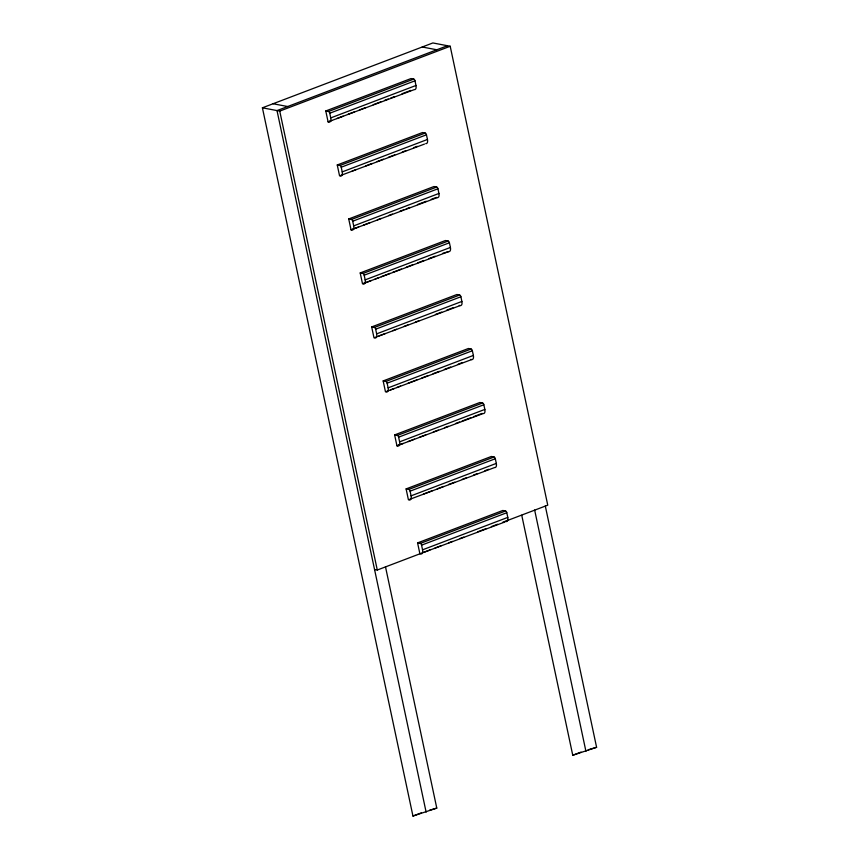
<?xml version="1.0" encoding="UTF-8"?>
<svg xmlns="http://www.w3.org/2000/svg" width="859" height="859" viewBox="0 0 859 859"><rect width="100%" height="100%" fill="white"/><g stroke="black" fill="none" stroke-linecap="round" stroke-linejoin="round"><path stroke-width="1.29" d="M385.498 566.811L436.78 808.094L412.954 816.05L262.403 107.805L432.872 42.95L450.202 46.257L547.752 505.167L502.622 522.336M447.464 45.731L277.006 110.586L426.128 812.152M262.403 107.805L279.744 111.101L450.202 46.257M325.776 110.972L411.01 78.556L413.748 79.071A1.643 0.827 69.2 0 1 414.983 80.81L415.981 85.481A4.939 2.48 69.2 0 1 414.242 89.637L328.095 121.881L325.776 110.972L328.514 111.498L413.748 79.071M328.514 111.498A1.643 0.827 69.2 0 1 329.759 113.227L414.983 80.81M329.008 122.064A4.939 2.48 69.2 0 0 330.747 117.908L415.981 85.481M328.095 121.881L331.853 120.453M336.868 118.553L343.138 116.158M348.153 114.258L354.413 111.874M359.427 109.963L365.698 107.579M373.214 104.723L380.741 101.856M384.499 100.428L388.257 99M390.77 98.044L394.528 96.616M402.044 93.749L410.817 90.41M424.464 144.097L339.573 175.88L337.254 164.971L422.488 132.544L425.216 133.059A1.643 0.827 69.2 0 1 426.461 134.799L427.46 139.469A4.939 2.48 69.2 0 1 425.71 143.625M337.254 164.971L339.992 165.486L425.216 133.059M339.992 165.486A1.643 0.827 69.2 0 1 341.227 167.215L426.461 134.799M340.486 176.052A4.939 2.48 69.2 0 0 342.226 171.897L427.46 139.469M352.104 171.102L355.862 169.674M365.891 165.862L372.162 163.478M377.176 161.567L383.436 159.183M388.451 157.283L394.721 154.899M402.237 152.032L406.006 150.604M413.523 147.737L417.281 146.309M348.722 218.959L433.956 186.532L436.694 187.058A1.643 0.827 69.2 0 1 437.94 188.787L438.938 193.458A4.939 2.48 69.2 0 1 437.188 197.613L351.041 229.868L348.722 218.959L351.46 219.475L436.694 187.058M351.46 219.475A1.643 0.827 69.2 0 1 352.705 221.214L437.94 188.787M351.954 230.04A4.939 2.48 69.2 0 0 353.704 225.885L438.938 193.458M351.041 229.868L358.568 227.001M363.582 225.101L369.842 222.717M377.369 219.85L381.128 218.422M388.644 215.555L392.413 214.127M399.929 211.271L403.687 209.843M406.2 208.887L409.958 207.448M417.474 204.592L426.247 201.253M431.261 199.352L435.03 197.914M360.2 272.947L445.434 240.52L448.173 241.046A1.643 0.827 69.2 0 1 449.418 242.775L450.406 247.446A4.939 2.48 69.2 0 1 448.666 251.601L362.519 283.857L360.2 272.947L362.938 273.473L448.173 241.046M362.938 273.473A1.643 0.827 69.2 0 1 364.184 275.202L449.418 242.775M363.432 284.028A4.939 2.48 69.2 0 0 365.172 279.873L450.406 247.446M363.776 283.373L371.292 280.517M375.061 279.089L378.819 277.661M381.321 276.705L390.093 273.366M392.606 272.41L401.378 269.071M406.393 267.17L412.664 264.787M417.667 262.875L423.938 260.492M428.952 258.58L435.223 256.197M442.739 253.341L448.666 251.601M371.679 326.935L456.913 294.508L459.651 295.034A1.643 0.827 69.2 0 1 460.896 296.763L461.884 301.445A4.939 2.48 69.2 0 1 460.145 305.589L373.998 337.845L371.679 326.935L374.417 327.462L459.651 295.034M374.417 327.462A1.643 0.827 69.2 0 1 375.662 329.19L460.896 296.763M374.911 338.017A4.939 2.48 69.2 0 0 376.65 333.861L461.884 301.445M379.012 335.933L385.283 333.55M392.799 330.694L396.557 329.265M404.084 326.399L407.842 324.97M415.359 322.114L419.117 320.675M435.416 314.48L441.687 312.096M446.691 310.185L452.961 307.801M383.157 380.924L468.391 348.496L471.129 349.022A1.643 0.827 69.2 0 1 472.364 350.751L473.363 355.433A4.939 2.48 69.2 0 1 471.623 359.588L385.476 391.833L383.157 380.924L385.895 381.45L471.129 349.022M385.895 381.45A1.643 0.827 69.2 0 1 387.13 383.178L472.364 350.751M386.389 392.005A4.939 2.48 69.2 0 0 388.128 387.86L473.363 355.433M390.491 389.932L394.249 388.493M396.751 387.549L400.519 386.11M408.036 383.254L416.808 379.914M421.823 378.003L428.093 375.619M433.108 373.719L439.368 371.335M444.382 369.424L450.653 367.04M458.169 364.173L461.927 362.745M394.635 434.912L479.859 402.495L482.597 403.011A1.643 0.827 69.2 0 1 483.842 404.75L484.841 409.421A4.939 2.48 69.2 0 1 483.091 413.576L396.944 445.821L394.635 434.912L397.363 435.438L482.597 403.011M397.363 435.438A1.643 0.827 69.2 0 1 398.608 437.167L483.842 404.75M397.857 446.004A4.939 2.48 69.2 0 0 399.607 441.848L484.841 409.421M396.944 445.821L403.215 443.437M408.229 441.537L414.5 439.153M419.514 437.242L425.774 434.858M433.301 431.991L438.315 430.091M444.575 427.707L448.344 426.279M455.861 423.412L459.619 421.984M462.131 421.028L470.904 417.689M473.406 416.733L482.178 413.404M406.103 488.911L491.337 456.483L494.075 456.999A1.643 0.827 69.2 0 1 495.321 458.738L496.309 463.409A4.939 2.48 69.2 0 1 494.569 467.564L408.422 499.82L406.103 488.911L408.841 489.426L494.075 456.999M408.841 489.426A1.643 0.827 69.2 0 1 410.087 491.155L495.321 458.738M409.335 499.992A4.939 2.48 69.2 0 0 411.074 495.836L496.309 463.409M423.466 494.097L432.238 490.757M437.252 488.846L443.523 486.462M448.538 484.551L454.798 482.167M462.325 479.311L466.083 477.883M473.599 475.016L477.368 473.588M484.884 470.732L488.642 469.293M504.791 522.025L419.901 553.808L417.581 542.899L502.816 510.471L505.554 510.998A1.643 0.827 69.2 0 1 506.799 512.726L507.787 517.397A4.939 2.48 69.2 0 1 506.048 521.553L505.135 521.381M417.581 542.899L420.319 543.414L505.554 510.998M420.319 543.414A1.643 0.827 69.2 0 1 421.565 545.154L506.799 512.726M420.813 553.98A4.939 2.48 69.2 0 0 422.553 549.824L507.787 517.397M374.545 569.496L377.284 570.022L419.901 553.808M423.659 552.369L429.929 549.985M434.944 548.085L441.204 545.701M448.731 542.834L452.489 541.406M460.005 538.55L463.774 537.111M477.561 531.871L486.334 528.532M491.348 526.621L497.619 524.237M412.954 816.05L421.243 812.893M521.746 515.239L572.76 755.254L581.049 752.097M572.76 755.254L596.597 747.298L545.304 506.015M588.211 749.778L596.597 747.298M429.597 810.22L436.78 808.094M422.22 46.998L436.812 49.779M273.065 103.746L287.658 106.527M436.275 197.441L437.188 197.613M459.232 305.417L460.145 305.589M470.711 359.406L471.623 359.588M534.652 510.063L585.935 751.357M329.759 113.227L330.747 117.908M341.227 167.215L342.226 171.897M352.705 221.214L353.704 225.885M364.184 275.202L365.172 279.873M375.662 329.19L376.65 333.861M387.13 383.178L388.128 387.86M398.608 437.167L399.607 441.848M410.087 491.155L411.074 495.836M421.565 545.154L422.553 549.824M279.744 111.101L377.284 570.022"/></g></svg>
